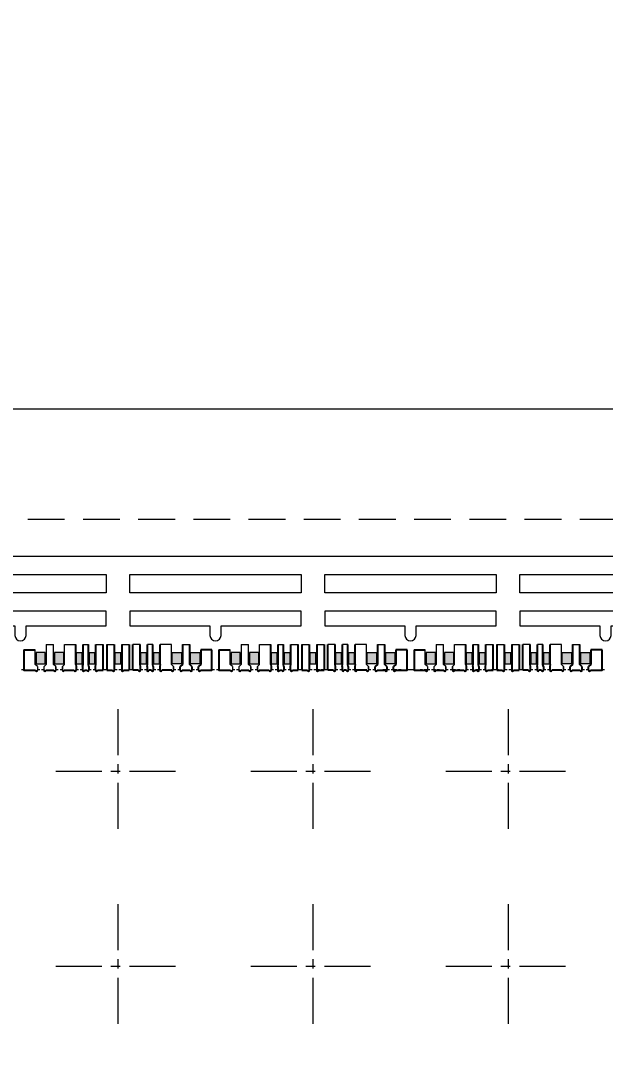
# Model space of a CAD drawing. Header units: millimetres. Extents: x 4066 to 4192, y 1600 to 1759.
# Drawn here: x 4145.64 to 4161.54, y 1729.95 to 1757.78 of the extents above; entities that cross this region are included whole.
import ezdxf

# ---------------------------------------------------------------- set-up
doc = ezdxf.new("R2010")
doc.units = ezdxf.units.MM
doc.linetypes.add('CENTER', pattern=[2, 1.25, -0.25, 0.25, -0.25])
doc.linetypes.add('HIDDEN', pattern=[0.375, 0.25, -0.125])
for name, color, linetype in [('1', 7, 'Continuous'), ('1D', 4, 'Continuous'), ('中心线', 1, 'CENTER')]:
    doc.layers.add(name, color=color, linetype=linetype)
doc.layers.add('AM_8', color=3, linetype='Continuous', lineweight=15)

msp = doc.modelspace()

# ---------------------------------------------------------------- hatches: boundary and pattern name
at = {"layer": 'AM_8', "linetype": 'ByBlock'}
h = msp.add_hatch(dxfattribs=at)
h.set_pattern_fill('GLASS', color=3, scale=0.002)
h.set_pattern_definition([(123.6901, (47.73048, 3416.407292), (-0.050800067793, 0.101599977535), [0.018316194, -0.1648457968]), (123.6901, (47.731496, 3416.41034), (-0.050800067793, 0.101599977535), [0.0109897164, -0.1721722744]), (123.6901, (47.7254, 3416.41034), (-0.050800067793, 0.101599977535), [0.0109897164, -0.1721722744])])
h.paths.add_polyline_path([(4146.0681, 1740.5964), (4146.0681, 1740.2964), (4146.3181, 1740.2964), (4146.3181, 1740.5964)])
h.paths.add_polyline_path([(4146.5681, 1740.5964), (4146.5681, 1740.2964), (4146.8181, 1740.2964), (4146.8181, 1740.5964)])
h.paths.add_polyline_path([(4149.7681, 1740.2964), (4149.7681, 1740.5964), (4150.0181, 1740.5964), (4150.0181, 1740.2964)])
h.paths.add_polyline_path([(4150.2681, 1740.2964), (4150.2681, 1740.5964), (4150.5181, 1740.5964), (4150.5181, 1740.2964)])
h.paths.add_polyline_path([(4147.1681, 1740.2964), (4147.1681, 1740.5964), (4147.3181, 1740.5964), (4147.3181, 1740.2964)])
h.paths.add_polyline_path([(4147.5181, 1740.2964), (4147.5181, 1740.5964), (4147.6681, 1740.5964), (4147.6681, 1740.2964)])
h.paths.add_polyline_path([(4149.2681, 1740.2964), (4149.2681, 1740.5964), (4149.4181, 1740.5964), (4149.4181, 1740.2964)])
h.paths.add_polyline_path([(4148.9181, 1740.2964), (4148.9181, 1740.5964), (4149.0681, 1740.5964), (4149.0681, 1740.2964)])
h.paths.add_polyline_path([(4148.2181, 1740.2964), (4148.2181, 1740.5964), (4148.3681, 1740.5964), (4148.3681, 1740.2964)])
h = msp.add_hatch(dxfattribs=at)
h.set_pattern_fill('GLASS', color=3, scale=0.002)
h.set_pattern_definition([(123.6901, (53.03048, 3416.407292), (-0.050800067793, 0.101599977535), [0.018316194, -0.1648457968]), (123.6901, (53.031496, 3416.41034), (-0.050800067793, 0.101599977535), [0.0109897164, -0.1721722744]), (123.6901, (53.0254, 3416.41034), (-0.050800067793, 0.101599977535), [0.0109897164, -0.1721722744])])
h.paths.add_polyline_path([(4151.3681, 1740.5964), (4151.3681, 1740.2964), (4151.6181, 1740.2964), (4151.6181, 1740.5964)])
h.paths.add_polyline_path([(4151.8681, 1740.5964), (4151.8681, 1740.2964), (4152.1181, 1740.2964), (4152.1181, 1740.5964)])
h.paths.add_polyline_path([(4155.0681, 1740.2964), (4155.0681, 1740.5964), (4155.3181, 1740.5964), (4155.3181, 1740.2964)])
h.paths.add_polyline_path([(4155.5681, 1740.2964), (4155.5681, 1740.5964), (4155.8181, 1740.5964), (4155.8181, 1740.2964)])
h.paths.add_polyline_path([(4152.4681, 1740.2964), (4152.4681, 1740.5964), (4152.6181, 1740.5964), (4152.6181, 1740.2964)])
h.paths.add_polyline_path([(4152.8181, 1740.2964), (4152.8181, 1740.5964), (4152.9681, 1740.5964), (4152.9681, 1740.2964)])
h.paths.add_polyline_path([(4154.5681, 1740.2964), (4154.5681, 1740.5964), (4154.7181, 1740.5964), (4154.7181, 1740.2964)])
h.paths.add_polyline_path([(4154.2181, 1740.2964), (4154.2181, 1740.5964), (4154.3681, 1740.5964), (4154.3681, 1740.2964)])
h.paths.add_polyline_path([(4153.5181, 1740.2964), (4153.5181, 1740.5964), (4153.6681, 1740.5964), (4153.6681, 1740.2964)])
h = msp.add_hatch(dxfattribs=at)
h.set_pattern_fill('GLASS', color=3, scale=0.002)
h.set_pattern_definition([(123.6901, (58.33048, 3416.407292), (-0.050800067793, 0.101599977535), [0.018316194, -0.1648457968]), (123.6901, (58.331496, 3416.41034), (-0.050800067793, 0.101599977535), [0.0109897164, -0.1721722744]), (123.6901, (58.3254, 3416.41034), (-0.050800067793, 0.101599977535), [0.0109897164, -0.1721722744])])
h.paths.add_polyline_path([(4156.6681, 1740.5964), (4156.6681, 1740.2964), (4156.9181, 1740.2964), (4156.9181, 1740.5964)])
h.paths.add_polyline_path([(4157.1681, 1740.5964), (4157.1681, 1740.2964), (4157.4181, 1740.2964), (4157.4181, 1740.5964)])
h.paths.add_polyline_path([(4160.3681, 1740.2964), (4160.3681, 1740.5964), (4160.6181, 1740.5964), (4160.6181, 1740.2964)])
h.paths.add_polyline_path([(4160.8681, 1740.2964), (4160.8681, 1740.5964), (4161.1181, 1740.5964), (4161.1181, 1740.2964)])
h.paths.add_polyline_path([(4157.7681, 1740.2964), (4157.7681, 1740.5964), (4157.9181, 1740.5964), (4157.9181, 1740.2964)])
h.paths.add_polyline_path([(4158.1181, 1740.2964), (4158.1181, 1740.5964), (4158.2681, 1740.5964), (4158.2681, 1740.2964)])
h.paths.add_polyline_path([(4159.8681, 1740.2964), (4159.8681, 1740.5964), (4160.0181, 1740.5964), (4160.0181, 1740.2964)])
h.paths.add_polyline_path([(4159.5181, 1740.2964), (4159.5181, 1740.5964), (4159.6681, 1740.5964), (4159.6681, 1740.2964)])
h.paths.add_polyline_path([(4158.8181, 1740.2964), (4158.8181, 1740.5964), (4158.9681, 1740.5964), (4158.9681, 1740.2964)])

# ---------------------------------------------------------------- linework, layer by layer
for p, q in [((4145.7381, 1740.6742, 0.0291), (4146.0431, 1740.6742, 0.0291)), ((4150.0431, 1740.8214, 0.0291), (4150.0431, 1740.2714, 0.0291)), ((4150.2431, 1740.2714, 0.0291), (4150.2431, 1740.8214, 0.0291)), ((4150.5431, 1740.6742, 0.0291), (4150.5431, 1740.2714, 0.0291)), ((4150.8481, 1740.6742, 0.0291), (4150.5431, 1740.6742, 0.0291)), ((4151.0381, 1740.6742, 0.0291), (4151.3431, 1740.6742, 0.0291)), ((4155.3431, 1740.8214, 0.0291), (4155.3431, 1740.2714, 0.0291)), ((4155.5431, 1740.2714, 0.0291), (4155.5431, 1740.8214, 0.0291)), ((4155.8431, 1740.6742, 0.0291), (4155.8431, 1740.2714, 0.0291)), ((4156.1481, 1740.6742, 0.0291), (4155.8431, 1740.6742, 0.0291)), ((4156.3381, 1740.6742, 0.0291), (4156.6431, 1740.6742, 0.0291)), ((4160.6431, 1740.8214, 0.0291), (4160.6431, 1740.2714, 0.0291)), ((4160.8431, 1740.2714, 0.0291), (4160.8431, 1740.8214, 0.0291)), ((4161.1431, 1740.6742, 0.0291), (4161.1431, 1740.2714, 0.0291)), ((4161.4481, 1740.6742, 0.0291), (4161.1431, 1740.6742, 0.0291)), ((4147.1531, 1740.1414, 0.0291), (4147.1531, 1740.1164, 0.0291)), ((4147.3331, 1740.2214, 0.0291), (4147.3331, 1740.1164, 0.0291)), ((4147.5031, 1740.2214, 0.0291), (4147.5031, 1740.1164, 0.0291)), ((4147.6831, 1740.1414, 0.0291), (4147.6831, 1740.1164, 0.0291)), ((4148.9031, 1740.1414, 0.0291), (4148.9031, 1740.1164, 0.0291)), ((4149.0831, 1740.2214, 0.0291), (4149.0831, 1740.1164, 0.0291)), ((4149.2531, 1740.2214, 0.0291), (4149.2531, 1740.1164, 0.0291)), ((4149.4331, 1740.1414, 0.0291), (4149.4331, 1740.1164, 0.0291)), ((4150.0431, 1740.2714, 0.0291), (4149.9831, 1740.2214, 0.0291)), ((4150.3031, 1740.2214, 0.0291), (4150.2431, 1740.2714, 0.0291)), ((4150.5431, 1740.2714, 0.0291), (4150.4831, 1740.2214, 0.0291)), ((4152.4531, 1740.1414, 0.0291), (4152.4531, 1740.1164, 0.0291)), ((4152.6331, 1740.2214, 0.0291), (4152.6331, 1740.1164, 0.0291)), ((4152.8031, 1740.2214, 0.0291), (4152.8031, 1740.1164, 0.0291)), ((4152.9831, 1740.1414, 0.0291), (4152.9831, 1740.1164, 0.0291)), ((4154.2031, 1740.1414, 0.0291), (4154.2031, 1740.1164, 0.0291)), ((4154.3831, 1740.2214, 0.0291), (4154.3831, 1740.1164, 0.0291)), ((4154.5531, 1740.2214, 0.0291), (4154.5531, 1740.1164, 0.0291)), ((4154.7331, 1740.1414, 0.0291), (4154.7331, 1740.1164, 0.0291)), ((4155.3431, 1740.2714, 0.0291), (4155.2831, 1740.2214, 0.0291)), ((4155.6031, 1740.2214, 0.0291), (4155.5431, 1740.2714, 0.0291)), ((4155.8431, 1740.2714, 0.0291), (4155.7831, 1740.2214, 0.0291)), ((4157.7531, 1740.1414, 0.0291), (4157.7531, 1740.1164, 0.0291)), ((4157.9331, 1740.2214, 0.0291), (4157.9331, 1740.1164, 0.0291)), ((4158.1031, 1740.2214, 0.0291), (4158.1031, 1740.1164, 0.0291)), ((4158.2831, 1740.1414, 0.0291), (4158.2831, 1740.1164, 0.0291)), ((4159.5031, 1740.1414, 0.0291), (4159.5031, 1740.1164, 0.0291)), ((4159.6831, 1740.2214, 0.0291), (4159.6831, 1740.1164, 0.0291)), ((4159.8531, 1740.2214, 0.0291), (4159.8531, 1740.1164, 0.0291)), ((4160.0331, 1740.1414, 0.0291), (4160.0331, 1740.1164, 0.0291)), ((4160.6431, 1740.2714, 0.0291), (4160.5831, 1740.2214, 0.0291)), ((4160.9031, 1740.2214, 0.0291), (4160.8431, 1740.2714, 0.0291)), ((4161.1431, 1740.2714, 0.0291), (4161.0831, 1740.2214, 0.0291))]:
    msp.add_line(p, q)
at = {"lineweight": 5}
for p, q in [((4146.0431, 1740.2714, 0.0291), (4146.0431, 1740.6742, 0.0291)), ((4146.3431, 1740.8214, 0.0291), (4146.5431, 1740.8214, 0.0291)), ((4146.3431, 1740.8214, 0.0291), (4146.3431, 1740.2714, 0.0291)), ((4146.5431, 1740.2714, 0.0291), (4146.5431, 1740.8214, 0.0291)), ((4146.8431, 1740.8214, 0.0291), (4147.1431, 1740.8214, 0.0291)), ((4146.8431, 1740.2714, 0.0291), (4146.8431, 1740.8214, 0.0291)), ((4147.3431, 1740.8214, 0.0291), (4147.4931, 1740.8214, 0.0291)), ((4147.6931, 1740.8214, 0.0291), (4147.8931, 1740.8214, 0.0291)), ((4147.9931, 1740.8214, 0.0291), (4148.1931, 1740.8214, 0.0291)), ((4148.3931, 1740.8214, 0.0291), (4148.5931, 1740.8214, 0.0291)), ((4148.8931, 1740.8214, 0.0291), (4148.6931, 1740.8214, 0.0291)), ((4149.2431, 1740.8214, 0.0291), (4149.0931, 1740.8214, 0.0291)), ((4149.7431, 1740.8214, 0.0291), (4149.4431, 1740.8214, 0.0291)), ((4149.7431, 1740.2714, 0.0291), (4149.7431, 1740.8214, 0.0291)), ((4150.0431, 1740.8214, 0.0291), (4150.2431, 1740.8214, 0.0291)), ((4151.3431, 1740.2714, 0.0291), (4151.3431, 1740.6742, 0.0291)), ((4151.6431, 1740.8214, 0.0291), (4151.8431, 1740.8214, 0.0291)), ((4151.6431, 1740.8214, 0.0291), (4151.6431, 1740.2714, 0.0291)), ((4151.8431, 1740.2714, 0.0291), (4151.8431, 1740.8214, 0.0291)), ((4152.1431, 1740.8214, 0.0291), (4152.4431, 1740.8214, 0.0291)), ((4152.1431, 1740.2714, 0.0291), (4152.1431, 1740.8214, 0.0291)), ((4152.6431, 1740.8214, 0.0291), (4152.7931, 1740.8214, 0.0291)), ((4152.9931, 1740.8214, 0.0291), (4153.1931, 1740.8214, 0.0291)), ((4153.2931, 1740.8214, 0.0291), (4153.4931, 1740.8214, 0.0291)), ((4153.6931, 1740.8214, 0.0291), (4153.8931, 1740.8214, 0.0291)), ((4154.1931, 1740.8214, 0.0291), (4153.9931, 1740.8214, 0.0291)), ((4154.5431, 1740.8214, 0.0291), (4154.3931, 1740.8214, 0.0291)), ((4155.0431, 1740.8214, 0.0291), (4154.7431, 1740.8214, 0.0291)), ((4155.0431, 1740.2714, 0.0291), (4155.0431, 1740.8214, 0.0291)), ((4155.3431, 1740.8214, 0.0291), (4155.5431, 1740.8214, 0.0291)), ((4156.6431, 1740.2714, 0.0291), (4156.6431, 1740.6742, 0.0291)), ((4156.9431, 1740.8214, 0.0291), (4157.1431, 1740.8214, 0.0291)), ((4156.9431, 1740.8214, 0.0291), (4156.9431, 1740.2714, 0.0291)), ((4157.1431, 1740.2714, 0.0291), (4157.1431, 1740.8214, 0.0291)), ((4157.4431, 1740.8214, 0.0291), (4157.7431, 1740.8214, 0.0291)), ((4157.4431, 1740.2714, 0.0291), (4157.4431, 1740.8214, 0.0291)), ((4157.9431, 1740.8214, 0.0291), (4158.0931, 1740.8214, 0.0291)), ((4158.2931, 1740.8214, 0.0291), (4158.4931, 1740.8214, 0.0291)), ((4158.5931, 1740.8214, 0.0291), (4158.7931, 1740.8214, 0.0291)), ((4158.9931, 1740.8214, 0.0291), (4159.1931, 1740.8214, 0.0291)), ((4159.4931, 1740.8214, 0.0291), (4159.2931, 1740.8214, 0.0291)), ((4159.8431, 1740.8214, 0.0291), (4159.6931, 1740.8214, 0.0291)), ((4160.3431, 1740.8214, 0.0291), (4160.0431, 1740.8214, 0.0291)), ((4160.3431, 1740.2714, 0.0291), (4160.3431, 1740.8214, 0.0291)), ((4160.6431, 1740.8214, 0.0291), (4160.8431, 1740.8214, 0.0291)), ((4146.1031, 1740.2214, 0.0291), (4146.0431, 1740.2714, 0.0291)), ((4146.1031, 1740.2214, 0.0291), (4146.1031, 1740.1164, 0.0291)), ((4146.3431, 1740.2714, 0.0291), (4146.2831, 1740.2214, 0.0291)), ((4146.2831, 1740.1164, 0.0291), (4146.2831, 1740.2214, 0.0291)), ((4146.6031, 1740.2214, 0.0291), (4146.5431, 1740.2714, 0.0291)), ((4146.6031, 1740.1414, 0.0291), (4146.6031, 1740.2214, 0.0291)), ((4146.6031, 1740.2214, 0.0291), (4146.6031, 1740.1164, 0.0291)), ((4146.7831, 1740.2214, 0.0291), (4146.8431, 1740.2714, 0.0291)), ((4146.7831, 1740.1414, 0.0291), (4146.7831, 1740.2214, 0.0291)), ((4146.7831, 1740.2214, 0.0291), (4146.7831, 1740.1164, 0.0291)), ((4149.8031, 1740.2214, 0.0291), (4149.7431, 1740.2714, 0.0291)), ((4149.8031, 1740.1414, 0.0291), (4149.8031, 1740.2214, 0.0291)), ((4149.8031, 1740.2214, 0.0291), (4149.8031, 1740.1164, 0.0291)), ((4151.4031, 1740.2214, 0.0291), (4151.3431, 1740.2714, 0.0291)), ((4151.4031, 1740.2214, 0.0291), (4151.4031, 1740.1164, 0.0291)), ((4151.6431, 1740.2714, 0.0291), (4151.5831, 1740.2214, 0.0291)), ((4151.5831, 1740.1164, 0.0291), (4151.5831, 1740.2214, 0.0291)), ((4151.9031, 1740.2214, 0.0291), (4151.8431, 1740.2714, 0.0291)), ((4151.9031, 1740.1414, 0.0291), (4151.9031, 1740.2214, 0.0291)), ((4151.9031, 1740.2214, 0.0291), (4151.9031, 1740.1164, 0.0291)), ((4152.0831, 1740.2214, 0.0291), (4152.1431, 1740.2714, 0.0291)), ((4152.0831, 1740.1414, 0.0291), (4152.0831, 1740.2214, 0.0291)), ((4152.0831, 1740.2214, 0.0291), (4152.0831, 1740.1164, 0.0291)), ((4155.1031, 1740.2214, 0.0291), (4155.0431, 1740.2714, 0.0291)), ((4155.1031, 1740.1414, 0.0291), (4155.1031, 1740.2214, 0.0291)), ((4155.1031, 1740.2214, 0.0291), (4155.1031, 1740.1164, 0.0291)), ((4156.7031, 1740.2214, 0.0291), (4156.6431, 1740.2714, 0.0291)), ((4156.7031, 1740.2214, 0.0291), (4156.7031, 1740.1164, 0.0291)), ((4156.9431, 1740.2714, 0.0291), (4156.8831, 1740.2214, 0.0291)), ((4156.8831, 1740.1164, 0.0291), (4156.8831, 1740.2214, 0.0291)), ((4157.2031, 1740.2214, 0.0291), (4157.1431, 1740.2714, 0.0291)), ((4157.2031, 1740.1414, 0.0291), (4157.2031, 1740.2214, 0.0291)), ((4157.2031, 1740.2214, 0.0291), (4157.2031, 1740.1164, 0.0291)), ((4157.3831, 1740.2214, 0.0291), (4157.4431, 1740.2714, 0.0291)), ((4157.3831, 1740.1414, 0.0291), (4157.3831, 1740.2214, 0.0291)), ((4157.3831, 1740.2214, 0.0291), (4157.3831, 1740.1164, 0.0291)), ((4160.4031, 1740.2214, 0.0291), (4160.3431, 1740.2714, 0.0291)), ((4160.4031, 1740.1414, 0.0291), (4160.4031, 1740.2214, 0.0291)), ((4160.4031, 1740.2214, 0.0291), (4160.4031, 1740.1164, 0.0291))]:
    msp.add_line(p, q, dxfattribs=at)
at = {"color": 0}
for p, q in [((4147.1431, 1740.2714, 0.0291), (4147.1431, 1740.8214, 0.0291)), ((4147.3431, 1740.2714, 0.0291), (4147.3431, 1740.8214, 0.0291)), ((4147.4931, 1740.2714, 0.0291), (4147.4931, 1740.8214, 0.0291)), ((4147.6931, 1740.2714, 0.0291), (4147.6931, 1740.8214, 0.0291)), ((4147.9931, 1740.8214, 0.0291), (4147.9931, 1740.1164, 0.0291)), ((4148.1931, 1740.8214, 0.0291), (4148.1931, 1740.1164, 0.0291)), ((4148.3931, 1740.8214, 0.0291), (4148.3931, 1740.1164, 0.0291)), ((4148.5931, 1740.8214, 0.0291), (4148.5931, 1740.1164, 0.0291)), ((4148.8931, 1740.2714, 0.0291), (4148.8931, 1740.8214, 0.0291)), ((4149.0931, 1740.2714, 0.0291), (4149.0931, 1740.8214, 0.0291)), ((4149.2431, 1740.2714, 0.0291), (4149.2431, 1740.8214, 0.0291)), ((4149.4431, 1740.2714, 0.0291), (4149.4431, 1740.8214, 0.0291)), ((4152.4431, 1740.2714, 0.0291), (4152.4431, 1740.8214, 0.0291)), ((4152.6431, 1740.2714, 0.0291), (4152.6431, 1740.8214, 0.0291)), ((4152.7931, 1740.2714, 0.0291), (4152.7931, 1740.8214, 0.0291)), ((4152.9931, 1740.2714, 0.0291), (4152.9931, 1740.8214, 0.0291)), ((4153.2931, 1740.8214, 0.0291), (4153.2931, 1740.1164, 0.0291)), ((4153.4931, 1740.8214, 0.0291), (4153.4931, 1740.1164, 0.0291)), ((4153.6931, 1740.8214, 0.0291), (4153.6931, 1740.1164, 0.0291)), ((4153.8931, 1740.8214, 0.0291), (4153.8931, 1740.1164, 0.0291)), ((4154.1931, 1740.2714, 0.0291), (4154.1931, 1740.8214, 0.0291)), ((4154.3931, 1740.2714, 0.0291), (4154.3931, 1740.8214, 0.0291)), ((4154.5431, 1740.2714, 0.0291), (4154.5431, 1740.8214, 0.0291)), ((4154.7431, 1740.2714, 0.0291), (4154.7431, 1740.8214, 0.0291)), ((4157.7431, 1740.2714, 0.0291), (4157.7431, 1740.8214, 0.0291)), ((4157.9431, 1740.2714, 0.0291), (4157.9431, 1740.8214, 0.0291)), ((4158.0931, 1740.2714, 0.0291), (4158.0931, 1740.8214, 0.0291)), ((4158.2931, 1740.2714, 0.0291), (4158.2931, 1740.8214, 0.0291)), ((4158.5931, 1740.8214, 0.0291), (4158.5931, 1740.1164, 0.0291)), ((4158.7931, 1740.8214, 0.0291), (4158.7931, 1740.1164, 0.0291)), ((4158.9931, 1740.8214, 0.0291), (4158.9931, 1740.1164, 0.0291)), ((4159.1931, 1740.8214, 0.0291), (4159.1931, 1740.1164, 0.0291)), ((4159.4931, 1740.2714, 0.0291), (4159.4931, 1740.8214, 0.0291)), ((4159.6931, 1740.2714, 0.0291), (4159.6931, 1740.8214, 0.0291)), ((4159.8431, 1740.2714, 0.0291), (4159.8431, 1740.8214, 0.0291)), ((4160.0431, 1740.2714, 0.0291), (4160.0431, 1740.8214, 0.0291)), ((4147.1431, 1740.2714, 0.0291), (4147.1531, 1740.2214, 0.0291)), ((4147.1531, 1740.2214, 0.0291), (4147.1531, 1740.1414, 0.0291)), ((4147.3331, 1740.2214, 0.0291), (4147.3431, 1740.2714, 0.0291)), ((4147.5031, 1740.2214, 0.0291), (4147.4931, 1740.2714, 0.0291)), ((4147.6831, 1740.2214, 0.0291), (4147.6931, 1740.2714, 0.0291)), ((4147.6831, 1740.1414, 0.0291), (4147.6831, 1740.2214, 0.0291)), ((4148.9031, 1740.2214, 0.0291), (4148.8931, 1740.2714, 0.0291)), ((4148.9031, 1740.1414, 0.0291), (4148.9031, 1740.2214, 0.0291)), ((4149.0831, 1740.2214, 0.0291), (4149.0931, 1740.2714, 0.0291)), ((4149.2531, 1740.2214, 0.0291), (4149.2431, 1740.2714, 0.0291)), ((4149.4431, 1740.2714, 0.0291), (4149.4331, 1740.2214, 0.0291)), ((4149.4331, 1740.2214, 0.0291), (4149.4331, 1740.1414, 0.0291)), ((4149.9831, 1740.1164, 0.0291), (4149.9831, 1740.2214, 0.0291)), ((4150.3031, 1740.2214, 0.0291), (4150.3031, 1740.1164, 0.0291)), ((4150.4831, 1740.1164, 0.0291), (4150.4831, 1740.2214, 0.0291)), ((4152.4431, 1740.2714, 0.0291), (4152.4531, 1740.2214, 0.0291)), ((4152.4531, 1740.2214, 0.0291), (4152.4531, 1740.1414, 0.0291)), ((4152.6331, 1740.2214, 0.0291), (4152.6431, 1740.2714, 0.0291)), ((4152.8031, 1740.2214, 0.0291), (4152.7931, 1740.2714, 0.0291)), ((4152.9831, 1740.2214, 0.0291), (4152.9931, 1740.2714, 0.0291)), ((4152.9831, 1740.1414, 0.0291), (4152.9831, 1740.2214, 0.0291)), ((4154.2031, 1740.2214, 0.0291), (4154.1931, 1740.2714, 0.0291)), ((4154.2031, 1740.1414, 0.0291), (4154.2031, 1740.2214, 0.0291)), ((4154.3831, 1740.2214, 0.0291), (4154.3931, 1740.2714, 0.0291)), ((4154.5531, 1740.2214, 0.0291), (4154.5431, 1740.2714, 0.0291)), ((4154.7431, 1740.2714, 0.0291), (4154.7331, 1740.2214, 0.0291)), ((4154.7331, 1740.2214, 0.0291), (4154.7331, 1740.1414, 0.0291)), ((4155.2831, 1740.1164, 0.0291), (4155.2831, 1740.2214, 0.0291)), ((4155.6031, 1740.2214, 0.0291), (4155.6031, 1740.1164, 0.0291)), ((4155.7831, 1740.1164, 0.0291), (4155.7831, 1740.2214, 0.0291)), ((4157.7431, 1740.2714, 0.0291), (4157.7531, 1740.2214, 0.0291)), ((4157.7531, 1740.2214, 0.0291), (4157.7531, 1740.1414, 0.0291)), ((4157.9331, 1740.2214, 0.0291), (4157.9431, 1740.2714, 0.0291)), ((4158.1031, 1740.2214, 0.0291), (4158.0931, 1740.2714, 0.0291)), ((4158.2831, 1740.2214, 0.0291), (4158.2931, 1740.2714, 0.0291)), ((4158.2831, 1740.1414, 0.0291), (4158.2831, 1740.2214, 0.0291)), ((4159.5031, 1740.2214, 0.0291), (4159.4931, 1740.2714, 0.0291)), ((4159.5031, 1740.1414, 0.0291), (4159.5031, 1740.2214, 0.0291)), ((4159.6831, 1740.2214, 0.0291), (4159.6931, 1740.2714, 0.0291)), ((4159.8531, 1740.2214, 0.0291), (4159.8431, 1740.2714, 0.0291)), ((4160.0431, 1740.2714, 0.0291), (4160.0331, 1740.2214, 0.0291)), ((4160.0331, 1740.2214, 0.0291), (4160.0331, 1740.1414, 0.0291)), ((4160.5831, 1740.1164, 0.0291), (4160.5831, 1740.2214, 0.0291)), ((4160.9031, 1740.2214, 0.0291), (4160.9031, 1740.1164, 0.0291)), ((4161.0831, 1740.1164, 0.0291), (4161.0831, 1740.2214, 0.0291))]:
    msp.add_line(p, q, dxfattribs=at)
at = {"color": 0, "elevation": 0.0291}
for points in [[(4145.7381, 1740.6742), (4145.7381, 1740.1164), (4146.0531, 1740.1164)], [(4147.8931, 1740.1164), (4147.8931, 1740.8214)], [(4148.6931, 1740.1164), (4148.6931, 1740.8214)], [(4150.5331, 1740.1164), (4150.8481, 1740.1164), (4150.8481, 1740.6742)], [(4151.0381, 1740.6742), (4151.0381, 1740.1164), (4151.3531, 1740.1164)], [(4153.1931, 1740.1164), (4153.1931, 1740.8214)], [(4153.9931, 1740.1164), (4153.9931, 1740.8214)], [(4155.8331, 1740.1164), (4156.1481, 1740.1164), (4156.1481, 1740.6742)], [(4156.3381, 1740.6742), (4156.3381, 1740.1164), (4156.6531, 1740.1164)], [(4158.4931, 1740.1164), (4158.4931, 1740.8214)], [(4159.2931, 1740.1164), (4159.2931, 1740.8214)], [(4161.1331, 1740.1164), (4161.4481, 1740.1164), (4161.4481, 1740.6742)], [(4146.3331, 1740.1164), (4146.5531, 1740.1164)], [(4146.8331, 1740.1164), (4147.1031, 1740.1164)], [(4147.3831, 1740.1164), (4147.4531, 1740.1164)], [(4147.7331, 1740.1164), (4147.8931, 1740.1164)], [(4147.9931, 1740.1164), (4148.1431, 1740.1164)], [(4148.4431, 1740.1164), (4148.5931, 1740.1164)], [(4148.8531, 1740.1164), (4148.6931, 1740.1164)], [(4149.2031, 1740.1164), (4149.1331, 1740.1164)], [(4149.7531, 1740.1164), (4149.4831, 1740.1164)], [(4150.0331, 1740.1164), (4150.2531, 1740.1164)], [(4151.6331, 1740.1164), (4151.8531, 1740.1164)], [(4152.1331, 1740.1164), (4152.4031, 1740.1164)], [(4152.6831, 1740.1164), (4152.7531, 1740.1164)], [(4153.0331, 1740.1164), (4153.1931, 1740.1164)], [(4153.2931, 1740.1164), (4153.4431, 1740.1164)], [(4153.7431, 1740.1164), (4153.8931, 1740.1164)], [(4154.1531, 1740.1164), (4153.9931, 1740.1164)], [(4154.5031, 1740.1164), (4154.4331, 1740.1164)], [(4155.0531, 1740.1164), (4154.7831, 1740.1164)], [(4155.3331, 1740.1164), (4155.5531, 1740.1164)], [(4156.9331, 1740.1164), (4157.1531, 1740.1164)], [(4157.4331, 1740.1164), (4157.7031, 1740.1164)], [(4157.9831, 1740.1164), (4158.0531, 1740.1164)], [(4158.3331, 1740.1164), (4158.4931, 1740.1164)], [(4158.5931, 1740.1164), (4158.7431, 1740.1164)], [(4159.0431, 1740.1164), (4159.1931, 1740.1164)], [(4159.4531, 1740.1164), (4159.2931, 1740.1164)], [(4159.8031, 1740.1164), (4159.7331, 1740.1164)], [(4160.3531, 1740.1164), (4160.0831, 1740.1164)], [(4160.6331, 1740.1164), (4160.8531, 1740.1164)]]:
    msp.add_lwpolyline(points, dxfattribs=at)
for centre, end in [((4146.0781, 1740.1164, 0.0291), 0), ((4146.3081, 1740.1164, 0.0291), 360), ((4146.5781, 1740.1164, 0.0291), 0), ((4146.8081, 1740.1164, 0.0291), 360), ((4147.1281, 1740.1164, 0.0291), 360), ((4147.3581, 1740.1164, 0.0291), 360), ((4147.4781, 1740.1164, 0.0291), 0), ((4147.7081, 1740.1164, 0.0291), 360), ((4148.1681, 1740.1164, 0.0291), 0), ((4148.4181, 1740.1164, 0.0291), 360), ((4148.8781, 1740.1164, 0.0291), 360), ((4149.1081, 1740.1164, 0.0291), 360), ((4149.2281, 1740.1164, 0.0291), 0), ((4149.4581, 1740.1164, 0.0291), 360), ((4149.7781, 1740.1164, 0.0291), 360), ((4150.0081, 1740.1164, 0.0291), 360), ((4150.2781, 1740.1164, 0.0291), 0), ((4150.5081, 1740.1164, 0.0291), 360), ((4151.3781, 1740.1164, 0.0291), 0), ((4151.6081, 1740.1164, 0.0291), 360), ((4151.8781, 1740.1164, 0.0291), 0), ((4152.1081, 1740.1164, 0.0291), 360), ((4152.4281, 1740.1164, 0.0291), 360), ((4152.6581, 1740.1164, 0.0291), 360), ((4152.7781, 1740.1164, 0.0291), 0), ((4153.0081, 1740.1164, 0.0291), 360), ((4153.4681, 1740.1164, 0.0291), 0), ((4153.7181, 1740.1164, 0.0291), 360), ((4154.1781, 1740.1164, 0.0291), 360), ((4154.4081, 1740.1164, 0.0291), 360), ((4154.5281, 1740.1164, 0.0291), 0), ((4154.7581, 1740.1164, 0.0291), 360), ((4155.0781, 1740.1164, 0.0291), 360), ((4155.3081, 1740.1164, 0.0291), 360), ((4155.5781, 1740.1164, 0.0291), 0), ((4155.8081, 1740.1164, 0.0291), 360), ((4156.6781, 1740.1164, 0.0291), 0), ((4156.9081, 1740.1164, 0.0291), 360), ((4157.1781, 1740.1164, 0.0291), 0), ((4157.4081, 1740.1164, 0.0291), 360), ((4157.7281, 1740.1164, 0.0291), 360), ((4157.9581, 1740.1164, 0.0291), 360), ((4158.0781, 1740.1164, 0.0291), 0), ((4158.3081, 1740.1164, 0.0291), 360), ((4158.7681, 1740.1164, 0.0291), 0), ((4159.0181, 1740.1164, 0.0291), 360), ((4159.4781, 1740.1164, 0.0291), 360), ((4159.7081, 1740.1164, 0.0291), 360), ((4159.8281, 1740.1164, 0.0291), 0), ((4160.0581, 1740.1164, 0.0291), 360), ((4160.3781, 1740.1164, 0.0291), 360), ((4160.6081, 1740.1164, 0.0291), 360), ((4160.8781, 1740.1164, 0.0291), 0), ((4161.1081, 1740.1164, 0.0291), 360)]:
    msp.add_arc(centre, 0.025, 180, end)
at = {"layer": '1', "lineweight": 5}
msp.add_line((4091.3431, 1747.2214, 0.0291), (4166.8431, 1747.2214, 0.0291), dxfattribs=at)
at = {"layer": '1', "lineweight": 5, "elevation": 0.0291}
for points in [[(4143.3181, 1742.7214), (4147.9681, 1742.7214), (4147.9681, 1742.2214), (4143.3181, 1742.2214)], [(4148.6181, 1742.7214), (4153.2681, 1742.7214), (4153.2681, 1742.2214), (4148.6181, 1742.2214)], [(4153.9181, 1742.7214), (4158.5681, 1742.7214), (4158.5681, 1742.2214), (4153.9181, 1742.2214)], [(4159.2181, 1742.7214), (4163.8681, 1742.7214), (4163.8681, 1742.2214), (4159.2181, 1742.2214)]]:
    msp.add_lwpolyline(points, close=True, dxfattribs=at)
for points in [[(4145.4931, 1741.0664, 1), (4145.7931, 1741.0664), (4145.7931, 1741.3214), (4147.9681, 1741.3214), (4147.9681, 1741.7214), (4143.3181, 1741.7214), (4143.3181, 1741.3214), (4145.4931, 1741.3214)], [(4150.7931, 1741.0664, 1), (4151.0931, 1741.0664), (4151.0931, 1741.3214), (4153.2681, 1741.3214), (4153.2681, 1741.7214), (4148.6181, 1741.7214), (4148.6181, 1741.3214), (4150.7931, 1741.3214)], [(4156.0931, 1741.0664, 1), (4156.3931, 1741.0664), (4156.3931, 1741.3214), (4158.5681, 1741.3214), (4158.5681, 1741.7214), (4153.9181, 1741.7214), (4153.9181, 1741.3214), (4156.0931, 1741.3214)], [(4161.3931, 1741.0664, 1), (4161.6931, 1741.0664), (4161.6931, 1741.3214), (4163.8681, 1741.3214), (4163.8681, 1741.7214), (4159.2181, 1741.7214), (4159.2181, 1741.3214), (4161.3931, 1741.3214)]]:
    msp.add_lwpolyline(points, format="xyb", close=True, dxfattribs=at)
at = {"layer": '1D', "linetype": 'HIDDEN', "lineweight": 5, "ltscale": 4}
msp.add_line((4090.3431, 1744.2214, 0.0291), (4167.0712, 1744.2214, 0.0291), dxfattribs=at)
at = {"layer": '1D', "color": 1, "lineweight": 5, "elevation": 0.0291}
msp.add_lwpolyline([(4166.8431, 1673.2214), (4094.8431, 1673.2214), (4094.8431, 1743.2214), (4166.8431, 1743.2214)], dxfattribs=at)
at = {"layer": '1D', "linetype": 'HIDDEN', "lineweight": 5, "ltscale": 0.15, "elevation": 0.0291}
for points in [[(4145.6681, 1740.1414), (4145.7381, 1740.1414)], [(4146.1031, 1740.1414), (4146.1681, 1740.1414)], [(4146.2181, 1740.1414), (4146.2831, 1740.1414)], [(4146.6031, 1740.1414), (4146.6681, 1740.1414)], [(4146.7181, 1740.1414), (4146.7831, 1740.1414)], [(4147.1531, 1740.1414), (4147.2181, 1740.1414)], [(4147.2681, 1740.1414), (4147.3331, 1740.1414)], [(4147.5031, 1740.1414), (4147.5681, 1740.1414)], [(4147.6181, 1740.1414), (4147.6831, 1740.1414)], [(4147.8931, 1740.1414), (4147.9931, 1740.1414)], [(4148.1931, 1740.1414), (4148.2681, 1740.1414)], [(4148.3181, 1740.1414), (4148.3931, 1740.1414)], [(4148.5931, 1740.1414), (4148.6931, 1740.1414)], [(4148.9031, 1740.1414), (4148.9681, 1740.1414)], [(4149.0181, 1740.1414), (4149.0831, 1740.1414)], [(4149.2531, 1740.1414), (4149.3181, 1740.1414)], [(4149.3681, 1740.1414), (4149.4331, 1740.1414)], [(4149.8031, 1740.1414), (4149.8681, 1740.1414)], [(4149.9181, 1740.1414), (4149.9831, 1740.1414)], [(4150.3031, 1740.1414), (4150.3681, 1740.1414)], [(4150.4181, 1740.1414), (4150.4831, 1740.1414)], [(4150.8481, 1740.1414), (4150.9181, 1740.1414)], [(4150.9681, 1740.1414), (4151.0381, 1740.1414)], [(4151.4031, 1740.1414), (4151.4681, 1740.1414)], [(4151.5181, 1740.1414), (4151.5831, 1740.1414)], [(4151.9031, 1740.1414), (4151.9681, 1740.1414)], [(4152.0181, 1740.1414), (4152.0831, 1740.1414)], [(4152.4531, 1740.1414), (4152.5181, 1740.1414)], [(4152.5681, 1740.1414), (4152.6331, 1740.1414)], [(4152.8031, 1740.1414), (4152.8681, 1740.1414)], [(4152.9181, 1740.1414), (4152.9831, 1740.1414)], [(4153.1931, 1740.1414), (4153.2931, 1740.1414)], [(4153.4931, 1740.1414), (4153.5681, 1740.1414)], [(4153.6181, 1740.1414), (4153.6931, 1740.1414)], [(4153.7031, 1740.1414), (4153.7681, 1740.1414)], [(4153.8181, 1740.1414), (4153.8831, 1740.1414)], [(4153.8931, 1740.1414), (4153.9931, 1740.1414)], [(4154.2031, 1740.1414), (4154.2681, 1740.1414)], [(4154.2031, 1740.1414), (4154.2681, 1740.1414)], [(4154.3181, 1740.1414), (4154.3831, 1740.1414)], [(4154.3181, 1740.1414), (4154.3831, 1740.1414)], [(4154.5531, 1740.1414), (4154.6181, 1740.1414)], [(4154.6681, 1740.1414), (4154.7331, 1740.1414)], [(4154.7531, 1740.1414), (4154.8181, 1740.1414)], [(4154.8681, 1740.1414), (4154.9331, 1740.1414)], [(4155.1031, 1740.1414), (4155.1681, 1740.1414)], [(4155.1031, 1740.1414), (4155.1681, 1740.1414)], [(4155.2181, 1740.1414), (4155.2831, 1740.1414)], [(4155.2181, 1740.1414), (4155.2831, 1740.1414)], [(4155.4931, 1740.1414), (4155.5931, 1740.1414)], [(4155.6031, 1740.1414), (4155.6681, 1740.1414)], [(4155.7181, 1740.1414), (4155.7831, 1740.1414)], [(4155.7931, 1740.1414), (4155.8681, 1740.1414)], [(4155.9181, 1740.1414), (4155.9931, 1740.1414)], [(4156.1481, 1740.1414), (4156.2181, 1740.1414)], [(4156.1931, 1740.1414), (4156.2931, 1740.1414)], [(4156.2681, 1740.1414), (4156.3381, 1740.1414)], [(4156.5031, 1740.1414), (4156.5681, 1740.1414)], [(4156.6181, 1740.1414), (4156.6831, 1740.1414)], [(4156.7031, 1740.1414), (4156.7681, 1740.1414)], [(4156.8181, 1740.1414), (4156.8831, 1740.1414)], [(4156.8531, 1740.1414), (4156.9181, 1740.1414)], [(4156.9681, 1740.1414), (4157.0331, 1740.1414)], [(4157.2031, 1740.1414), (4157.2681, 1740.1414)], [(4157.3181, 1740.1414), (4157.3831, 1740.1414)], [(4157.4031, 1740.1414), (4157.4681, 1740.1414)], [(4157.5181, 1740.1414), (4157.5831, 1740.1414)], [(4157.7531, 1740.1414), (4157.8181, 1740.1414)], [(4157.8681, 1740.1414), (4157.9331, 1740.1414)], [(4157.9031, 1740.1414), (4157.9681, 1740.1414)], [(4158.0181, 1740.1414), (4158.0831, 1740.1414)], [(4158.1031, 1740.1414), (4158.1681, 1740.1414)], [(4158.2181, 1740.1414), (4158.2831, 1740.1414)], [(4158.4481, 1740.1414), (4158.5181, 1740.1414)], [(4158.4931, 1740.1414), (4158.5931, 1740.1414)], [(4158.5681, 1740.1414), (4158.6381, 1740.1414)], [(4158.7931, 1740.1414), (4158.8681, 1740.1414)], [(4158.9181, 1740.1414), (4158.9931, 1740.1414)], [(4159.1931, 1740.1414), (4159.2931, 1740.1414)], [(4159.5031, 1740.1414), (4159.5681, 1740.1414)], [(4159.6181, 1740.1414), (4159.6831, 1740.1414)], [(4159.8531, 1740.1414), (4159.9181, 1740.1414)], [(4159.9681, 1740.1414), (4160.0331, 1740.1414)], [(4160.4031, 1740.1414), (4160.4681, 1740.1414)], [(4160.5181, 1740.1414), (4160.5831, 1740.1414)], [(4160.9031, 1740.1414), (4160.9681, 1740.1414)], [(4161.0181, 1740.1414), (4161.0831, 1740.1414)], [(4161.4481, 1740.1414), (4161.5181, 1740.1414)]]:
    msp.add_lwpolyline(points, dxfattribs=at)
at = {"layer": 'AM_8', "color": 3, "linetype": 'ByBlock'}
for p, q in [((4147.1681, 1740.2964, 0.0291), (4147.1681, 1740.5964, 0.0291)), ((4147.1681, 1740.5964, 0.0291), (4147.3181, 1740.5964, 0.0291)), ((4147.3181, 1740.2964, 0.0291), (4147.3181, 1740.5964, 0.0291)), ((4147.5181, 1740.2964, 0.0291), (4147.5181, 1740.5964, 0.0291)), ((4147.5181, 1740.5964, 0.0291), (4147.6681, 1740.5964, 0.0291)), ((4147.6681, 1740.2964, 0.0291), (4147.6681, 1740.5964, 0.0291)), ((4148.2181, 1740.2964, 0.0291), (4148.2181, 1740.5964, 0.0291)), ((4148.2181, 1740.5964, 0.0291), (4148.3681, 1740.5964, 0.0291)), ((4148.3681, 1740.2964, 0.0291), (4148.3681, 1740.5964, 0.0291)), ((4148.9181, 1740.2964, 0.0291), (4148.9181, 1740.5964, 0.0291)), ((4148.9181, 1740.5964, 0.0291), (4149.0681, 1740.5964, 0.0291)), ((4149.0681, 1740.2964, 0.0291), (4149.0681, 1740.5964, 0.0291)), ((4149.2681, 1740.2964, 0.0291), (4149.2681, 1740.5964, 0.0291)), ((4149.2681, 1740.5964, 0.0291), (4149.4181, 1740.5964, 0.0291)), ((4149.4181, 1740.2964, 0.0291), (4149.4181, 1740.5964, 0.0291)), ((4152.4681, 1740.2964, 0.0291), (4152.4681, 1740.5964, 0.0291)), ((4152.4681, 1740.5964, 0.0291), (4152.6181, 1740.5964, 0.0291)), ((4152.6181, 1740.2964, 0.0291), (4152.6181, 1740.5964, 0.0291)), ((4152.8181, 1740.2964, 0.0291), (4152.8181, 1740.5964, 0.0291)), ((4152.8181, 1740.5964, 0.0291), (4152.9681, 1740.5964, 0.0291)), ((4152.9681, 1740.2964, 0.0291), (4152.9681, 1740.5964, 0.0291)), ((4153.5181, 1740.2964, 0.0291), (4153.5181, 1740.5964, 0.0291)), ((4153.5181, 1740.5964, 0.0291), (4153.6681, 1740.5964, 0.0291)), ((4153.6681, 1740.2964, 0.0291), (4153.6681, 1740.5964, 0.0291)), ((4154.2181, 1740.2964, 0.0291), (4154.2181, 1740.5964, 0.0291)), ((4154.2181, 1740.5964, 0.0291), (4154.3681, 1740.5964, 0.0291)), ((4154.3681, 1740.2964, 0.0291), (4154.3681, 1740.5964, 0.0291)), ((4154.5681, 1740.2964, 0.0291), (4154.5681, 1740.5964, 0.0291)), ((4154.5681, 1740.5964, 0.0291), (4154.7181, 1740.5964, 0.0291)), ((4154.7181, 1740.2964, 0.0291), (4154.7181, 1740.5964, 0.0291)), ((4157.7681, 1740.2964, 0.0291), (4157.7681, 1740.5964, 0.0291)), ((4157.7681, 1740.5964, 0.0291), (4157.9181, 1740.5964, 0.0291)), ((4157.9181, 1740.2964, 0.0291), (4157.9181, 1740.5964, 0.0291)), ((4158.1181, 1740.2964, 0.0291), (4158.1181, 1740.5964, 0.0291)), ((4158.1181, 1740.5964, 0.0291), (4158.2681, 1740.5964, 0.0291)), ((4158.2681, 1740.2964, 0.0291), (4158.2681, 1740.5964, 0.0291)), ((4158.8181, 1740.2964, 0.0291), (4158.8181, 1740.5964, 0.0291)), ((4158.8181, 1740.5964, 0.0291), (4158.9681, 1740.5964, 0.0291)), ((4158.9681, 1740.2964, 0.0291), (4158.9681, 1740.5964, 0.0291)), ((4159.5181, 1740.2964, 0.0291), (4159.5181, 1740.5964, 0.0291)), ((4159.5181, 1740.5964, 0.0291), (4159.6681, 1740.5964, 0.0291)), ((4159.6681, 1740.2964, 0.0291), (4159.6681, 1740.5964, 0.0291)), ((4159.8681, 1740.2964, 0.0291), (4159.8681, 1740.5964, 0.0291)), ((4159.8681, 1740.5964, 0.0291), (4160.0181, 1740.5964, 0.0291)), ((4160.0181, 1740.2964, 0.0291), (4160.0181, 1740.5964, 0.0291)), ((4147.1681, 1740.2964, 0.0291), (4147.3181, 1740.2964, 0.0291)), ((4147.5181, 1740.2964, 0.0291), (4147.6681, 1740.2964, 0.0291)), ((4148.2181, 1740.2964, 0.0291), (4148.3681, 1740.2964, 0.0291)), ((4148.9181, 1740.2964, 0.0291), (4149.0681, 1740.2964, 0.0291)), ((4149.2681, 1740.2964, 0.0291), (4149.4181, 1740.2964, 0.0291)), ((4152.4681, 1740.2964, 0.0291), (4152.6181, 1740.2964, 0.0291)), ((4152.8181, 1740.2964, 0.0291), (4152.9681, 1740.2964, 0.0291)), ((4153.5181, 1740.2964, 0.0291), (4153.6681, 1740.2964, 0.0291)), ((4154.2181, 1740.2964, 0.0291), (4154.3681, 1740.2964, 0.0291)), ((4154.5681, 1740.2964, 0.0291), (4154.7181, 1740.2964, 0.0291)), ((4157.7681, 1740.2964, 0.0291), (4157.9181, 1740.2964, 0.0291)), ((4158.1181, 1740.2964, 0.0291), (4158.2681, 1740.2964, 0.0291)), ((4158.8181, 1740.2964, 0.0291), (4158.9681, 1740.2964, 0.0291)), ((4159.5181, 1740.2964, 0.0291), (4159.6681, 1740.2964, 0.0291)), ((4159.8681, 1740.2964, 0.0291), (4160.0181, 1740.2964, 0.0291))]:
    msp.add_line(p, q, dxfattribs=at)
at = {"layer": 'AM_8', "color": 3, "linetype": 'ByBlock', "elevation": 0.0291}
for points in [[(4146.0681, 1740.5964), (4146.0681, 1740.2964), (4146.3181, 1740.2964), (4146.3181, 1740.5964)], [(4146.5681, 1740.5964), (4146.5681, 1740.2964), (4146.8181, 1740.2964), (4146.8181, 1740.5964)], [(4150.0181, 1740.5964), (4150.0181, 1740.2964), (4149.7681, 1740.2964), (4149.7681, 1740.5964)], [(4150.5181, 1740.5964), (4150.5181, 1740.2964), (4150.2681, 1740.2964), (4150.2681, 1740.5964)], [(4151.3681, 1740.5964), (4151.3681, 1740.2964), (4151.6181, 1740.2964), (4151.6181, 1740.5964)], [(4151.8681, 1740.5964), (4151.8681, 1740.2964), (4152.1181, 1740.2964), (4152.1181, 1740.5964)], [(4155.3181, 1740.5964), (4155.3181, 1740.2964), (4155.0681, 1740.2964), (4155.0681, 1740.5964)], [(4155.8181, 1740.5964), (4155.8181, 1740.2964), (4155.5681, 1740.2964), (4155.5681, 1740.5964)], [(4156.6681, 1740.5964), (4156.6681, 1740.2964), (4156.9181, 1740.2964), (4156.9181, 1740.5964)], [(4157.1681, 1740.5964), (4157.1681, 1740.2964), (4157.4181, 1740.2964), (4157.4181, 1740.5964)], [(4160.6181, 1740.5964), (4160.6181, 1740.2964), (4160.3681, 1740.2964), (4160.3681, 1740.5964)], [(4161.1181, 1740.5964), (4161.1181, 1740.2964), (4160.8681, 1740.2964), (4160.8681, 1740.5964)]]:
    msp.add_lwpolyline(points, close=True, dxfattribs=at)
at = {"layer": '中心线', "linetype": 'CENTER', "lineweight": 5}
for p, q in [((4148.2931, 1739.0622, 0.0291), (4148.2931, 1735.6807, 0.0291)), ((4153.5931, 1739.0622, 0.0291), (4153.5931, 1735.6807, 0.0291)), ((4158.8931, 1739.0622, 0.0291), (4158.8931, 1735.6807, 0.0291)), ((4146.6024, 1737.3714, 0.0291), (4149.9838, 1737.3714, 0.0291)), ((4151.9024, 1737.3714, 0.0291), (4155.2838, 1737.3714, 0.0291)), ((4157.2024, 1737.3714, 0.0291), (4160.5838, 1737.3714, 0.0291)), ((4148.2931, 1733.7622, 0.0291), (4148.2931, 1730.3807, 0.0291)), ((4153.5931, 1733.7622, 0.0291), (4153.5931, 1730.3807, 0.0291)), ((4158.8931, 1733.7622, 0.0291), (4158.8931, 1730.3807, 0.0291)), ((4146.6024, 1732.0714, 0.0291), (4149.9838, 1732.0714, 0.0291)), ((4151.9024, 1732.0714, 0.0291), (4155.2838, 1732.0714, 0.0291)), ((4157.2024, 1732.0714, 0.0291), (4160.5838, 1732.0714, 0.0291))]:
    msp.add_line(p, q, dxfattribs=at)

doc.saveas('drawing.dxf')
